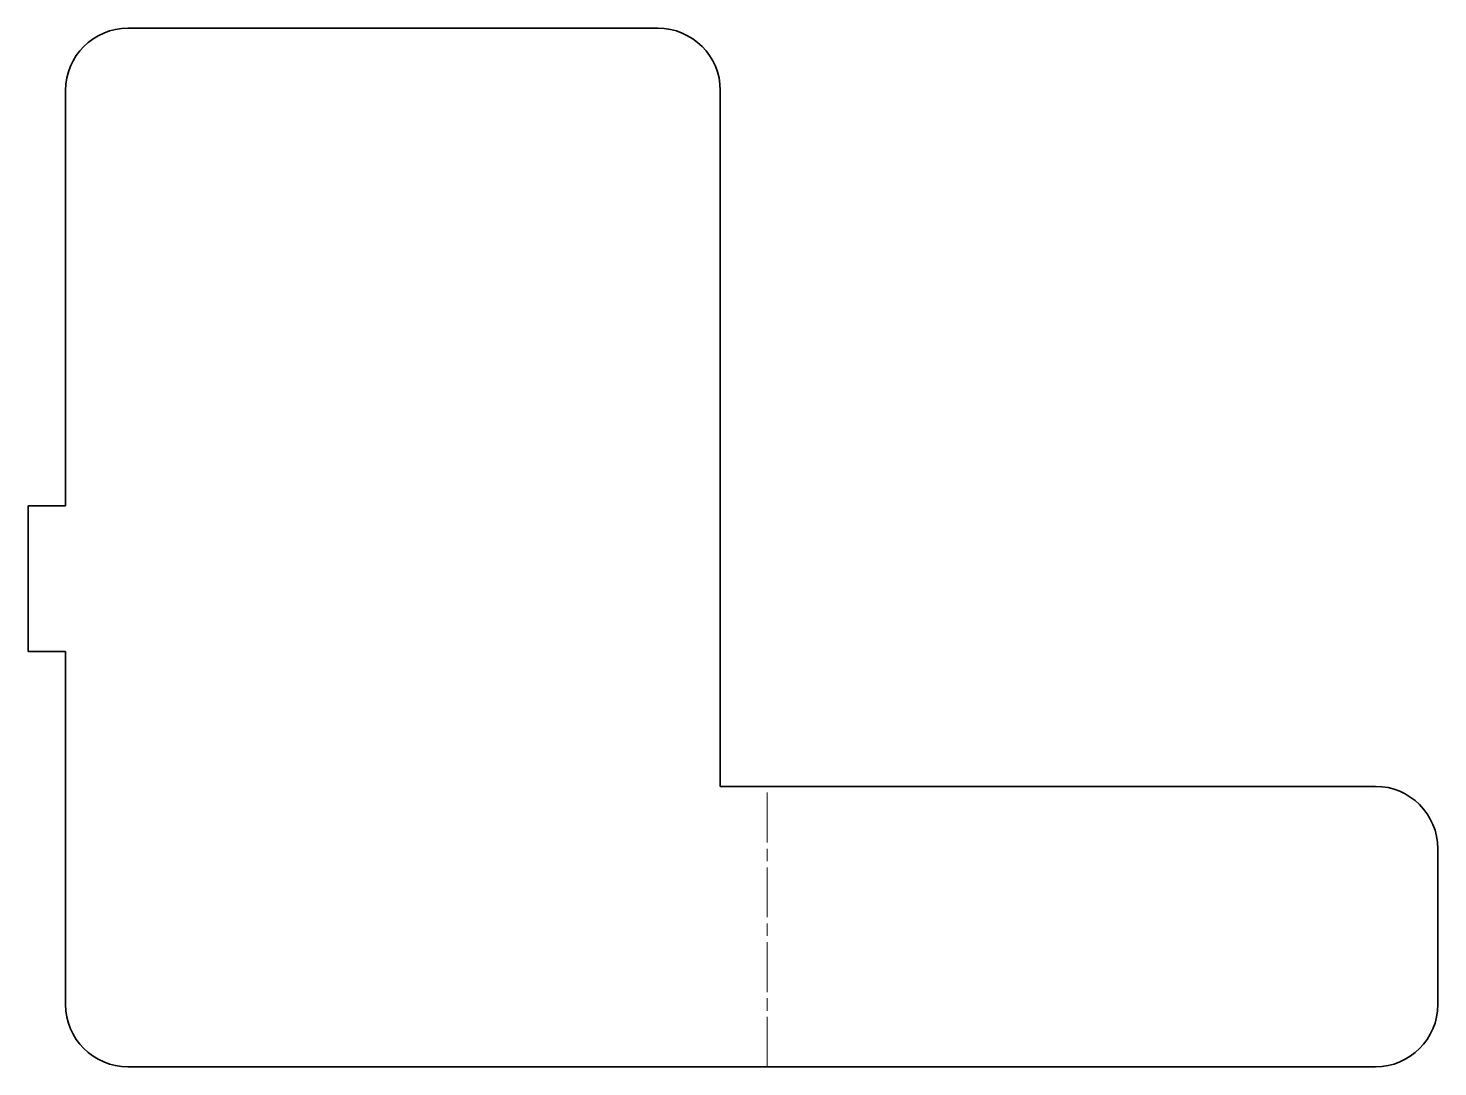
# Model space of a CAD drawing. Header units: inches. Extents: x 0 to 67.8, y 0 to 50.
import ezdxf

# ---------------------------------------------------------------- set-up
doc = ezdxf.new("R2010")
doc.units = ezdxf.units.IN
doc.header["$MEASUREMENT"] = 0
doc.linetypes.add('Chain', pattern=[13.68, 9.12, -1.14, 2.28, -1.14])
doc.layers.add('SIMUMAK Bend Centerline (ISO)', color=7, linetype='Chain', lineweight=9)
doc.layers.add('SIMUMAK Visible (ISO)', color=7, linetype='Continuous', lineweight=35)

# ---------------------------------------------------------------- blocks, each defined once
blk = doc.blocks.new('AMB-04-REFI01_Sheet_5_AMB-04-REFI01 (desplegada)')
at = {"layer": 'SIMUMAK Bend Centerline (ISO)', "ltscale": 0.263158}
blk.add_line((1.65, -25), (1.65, -11.5), dxfattribs=at)
at = {"layer": 'SIMUMAK Visible (ISO)'}
for p, q in [((-3.612, 25), (-29.112, 25)), ((-32.112, 22), (-32.112, 2)), ((-0.612, -11.5), (-0.612, 22)), ((-33.912, 2), (-33.912, -5)), ((-32.112, 2), (-33.912, 2)), ((-33.912, -5), (-32.112, -5)), ((-32.112, -5), (-32.112, -22)), ((30.912, -11.5), (-0.612, -11.5)), ((33.912, -14.5), (33.912, -22)), ((-29.112, -25), (30.912, -25))]:
    blk.add_line(p, q, dxfattribs=at)
at = {"layer": 'SIMUMAK Visible (ISO)', "extrusion": (0, 0, -1)}
for centre, start, end in [((29.112, 22), 360, 90), ((3.612, 22), 90, 180), ((-30.912, -14.5), 90, 180), ((29.112, -22), 270, 360), ((-30.912, -22), 180, 270)]:
    blk.add_arc(centre, 3, start, end, dxfattribs=at)

msp = doc.modelspace()

# ---------------------------------------------------------------- block references
msp.add_blockref('AMB-04-REFI01_Sheet_5_AMB-04-REFI01 (desplegada)', (33.912, 25))

doc.saveas('drawing.dxf')
